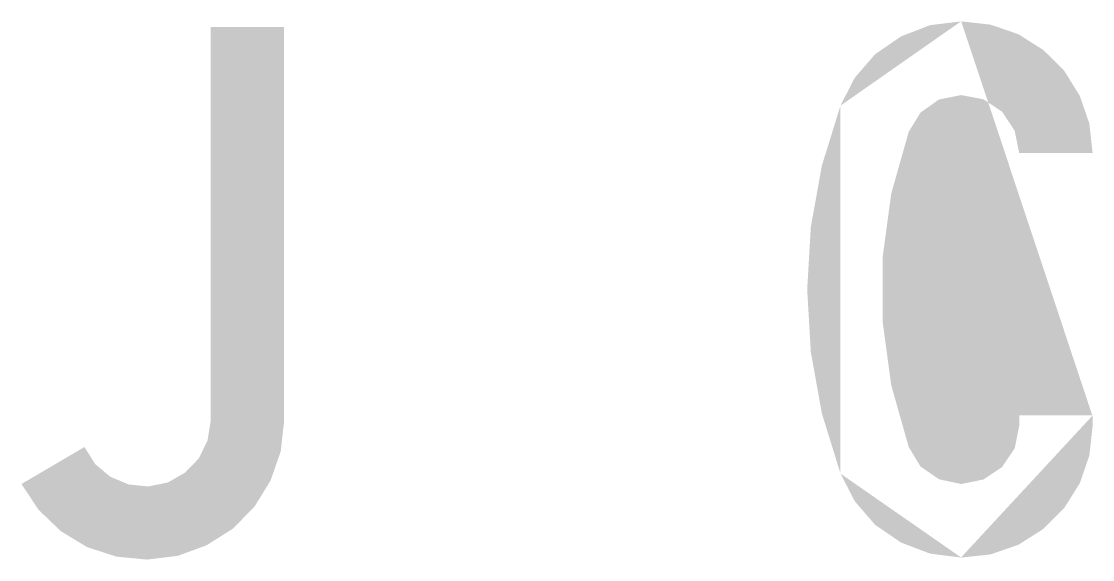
# Model space of a CAD drawing. Extents: x 79 to 946, y -1483 to 269.
# Drawn here: x 558.9 to 670.9, y -92.3 to -35.9 of the extents above; entities that cross this region are included whole.
import ezdxf

# ---------------------------------------------------------------- set-up
doc = ezdxf.new("R2010")
doc.units = 0
doc.header["$LTSCALE"] = 12
doc.header["$MEASUREMENT"] = 0
doc.layers.add('GREEN', color=84, linetype='CONTINUOUS')

msp = doc.modelspace()

# ---------------------------------------------------------------- hatches: boundary and pattern name
at = {"layer": 'GREEN'}
h = msp.add_hatch(color=256, dxfattribs=at)
h.paths.add_polyline_path([(578.69, -77.74), (578.67, -77.74)], flags=16)
edge = h.paths.add_edge_path()
edge.add_line((578.69, -36.5), (578.69, -77.74))
edge.add_line((578.36, -79.78), (578.69, -77.74))
edge.add_line((578.36, -79.78), (577.45, -81.66))
edge.add_line((577.45, -81.66), (576.01, -83.15))
edge.add_line((576.01, -83.15), (574.21, -84.18))
edge.add_line((574.21, -84.18), (572.17, -84.6))
edge.add_line((572.17, -84.6), (570.11, -84.39))
edge.add_line((570.11, -84.39), (568.2, -83.59))
edge.add_line((568.2, -83.59), (566.6, -82.25))
edge.add_line((566.6, -82.25), (565.49, -80.47))
edge.add_line((565.49, -80.47), (558.9, -84.34))
edge.add_line((558.9, -84.34), (560.67, -87.02))
edge.add_line((560.67, -87.02), (562.99, -89.26))
edge.add_line((562.99, -89.26), (565.75, -90.94))
edge.add_line((565.75, -90.94), (568.82, -91.94))
edge.add_line((568.82, -91.94), (572.04, -92.25))
edge.add_line((572.04, -92.25), (575.24, -91.86))
edge.add_line((575.24, -91.86), (578.25, -90.76))
edge.add_line((578.25, -90.76), (580.98, -89.03))
edge.add_line((580.98, -89.03), (583.25, -86.74))
edge.add_line((583.25, -86.74), (584.95, -83.98))
edge.add_line((584.95, -83.98), (586.01, -80.94))
edge.add_line((586.01, -80.94), (586.37, -77.74))
edge.add_line((586.37, -77.74), (586.37, -36.5))
edge.add_line((586.37, -36.5), (578.69, -36.5))
edge = h.paths.add_edge_path(flags=16)
edge.add_line((586.37, -77.74), (586.35, -77.74))
edge.add_line((586.37, -77.74), (586.35, -77.74))
edge = h.paths.add_edge_path(flags=16)
edge.add_line((565.49, -80.47), (565.47, -80.47))
h = msp.add_hatch(color=256, dxfattribs=at)
h.paths.add_polyline_path([(670.92, -78.28), (670.89, -78.28)], flags=16)
edge = h.paths.add_edge_path()
edge.add_line((663.24, -77.17), (670.92, -77.17))
edge.add_line((670.92, -77.17), (670.92, -78.28))
edge.add_line((670.58, -81.35), (670.92, -78.28))
edge.add_line((670.58, -81.35), (669.58, -84.26))
edge.add_line((669.58, -84.26), (667.95, -86.86))
edge.add_line((667.95, -86.86), (665.76, -89.05))
edge.add_line((665.76, -89.05), (663.16, -90.7))
edge.add_line((663.16, -90.7), (660.25, -91.71))
edge.add_line((660.25, -91.71), (657.18, -92.04))
edge.add_line((657.18, -92.04), (653.93, -91.63))
edge.add_line((653.93, -91.63), (650.89, -90.47))
edge.add_line((650.89, -90.47), (648.18, -88.62))
edge.add_line((648.18, -88.62), (646.04, -86.14))
edge.add_line((646.04, -86.14), (644.55, -83.23))
edge.add_line((644.55, -83.23), (642.61, -76.97))
edge.add_line((642.61, -76.97), (641.45, -70.52))
edge.add_line((641.45, -70.52), (641.07, -63.98))
edge.add_line((641.07, -63.98), (641.45, -57.45))
edge.add_line((641.45, -57.45), (642.61, -51.01))
edge.add_line((642.61, -51.01), (644.55, -44.75))
edge.add_line((644.55, -44.75), (646.04, -41.83))
edge.add_line((646.04, -41.83), (648.18, -39.36))
edge.add_line((648.18, -39.36), (650.89, -37.5))
edge.add_line((650.89, -37.5), (653.93, -36.32))
edge.add_line((653.93, -36.32), (657.18, -35.93))
edge.add_line((657.18, -35.93), (660.25, -36.27))
edge.add_line((660.25, -36.27), (663.16, -37.27))
edge.add_line((663.16, -37.27), (665.76, -38.92))
edge.add_line((665.76, -38.92), (667.95, -41.09))
edge.add_line((667.95, -41.09), (669.58, -43.72))
edge.add_line((669.58, -43.72), (670.58, -46.63))
edge.add_line((670.58, -46.63), (670.92, -49.7))
edge.add_line((670.92, -49.7), (663.24, -49.7))
edge.add_line((663.24, -49.7), (662.77, -47.38))
edge.add_line((662.77, -47.38), (661.46, -45.39))
edge.add_line((661.46, -45.39), (659.5, -44.08))
edge.add_line((659.5, -44.08), (657.18, -43.64))
edge.add_line((657.18, -43.64), (654.86, -44.1))
edge.add_line((654.86, -44.1), (652.92, -45.47))
edge.add_line((652.92, -45.47), (651.69, -47.48))
edge.add_line((651.69, -47.48), (649.86, -53.95))
edge.add_line((649.86, -53.95), (648.96, -60.62))
edge.add_line((648.96, -60.62), (648.96, -67.35))
edge.add_line((648.96, -67.35), (649.86, -74))
edge.add_line((649.86, -74), (651.69, -80.47))
edge.add_line((651.69, -80.47), (652.92, -82.51))
edge.add_line((652.92, -82.51), (654.86, -83.85))
edge.add_line((654.86, -83.85), (657.18, -84.34))
edge.add_line((657.18, -84.34), (659.5, -83.87))
edge.add_line((659.5, -83.87), (661.46, -82.56))
edge.add_line((661.46, -82.56), (662.77, -80.6))
edge.add_line((662.77, -80.6), (663.24, -78.28))
edge.add_line((663.24, -78.28), (663.24, -77.17))
edge = h.paths.add_edge_path(flags=16)
edge.add_line((670.92, -77.17), (670.89, -77.17))
edge.add_line((657.18, -35.93), (657.15, -35.93))
edge.add_line((644.55, -44.75), (644.52, -44.75))
edge.add_line((644.55, -83.23), (644.52, -83.23))
edge.add_line((657.18, -92.04), (657.15, -92.04))

doc.saveas('drawing.dxf')
